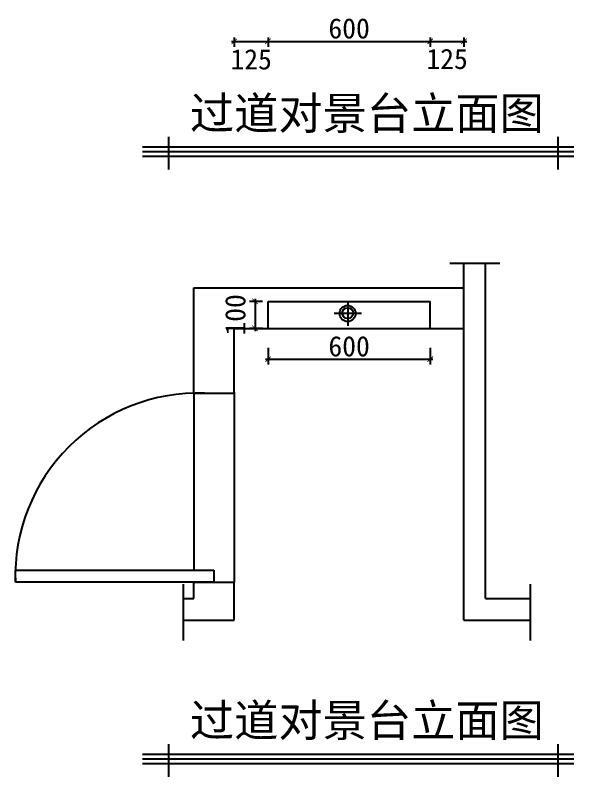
# Model space of a CAD drawing. Header units: millimetres. Extents: x 71641 to 191108, y -23091 to 29972.
# Drawn here: x 84078 to 86144, y -17042 to -14222 of the extents above; entities that cross this region are included whole.
import ezdxf

# ---------------------------------------------------------------- set-up
doc = ezdxf.new("R2010")
doc.units = ezdxf.units.MM
doc.layers.add('00', color=1, linetype='Continuous')
doc.styles.add('30', font='SimSun.ttf', dxfattribs={"height": 75})
doc.styles.get("Standard").update_dxf_attribs({"font": 'SimSun.ttf', "height": 150})
doc.dimstyles.new('30', dxfattribs={"dimscale": 0, "dimtxt": 90, "dimasz": 20, "dimexe": 20, "dimexo": 20, "dimgap": 10, "dimtad": 1, "dimdec": 0, "dimzin": 0, "dimdsep": 46, "dimtxsty": '30', "dimblk": 'ARCHTICK', "dimcen": 20, "dimdle": 10, "dimclrd": 8, "dimclre": 8, "dimclrt": 2, "dimadec": 0, "dimazin": 0, "dimtfac": 1, "dimtdec": 0, "dimtmove": 2, "dimatfit": 3, "dimldrblk": 'DOT', "dimfxl": 0, "dimtolj": 2, "dimtzin": 0, "dimlwd": -1, "dimarcsym": 0})

# ---------------------------------------------------------------- blocks, each defined once
blk = doc.blocks.new('_ARCHTICK')
at = {"color": 0, "linetype": 'ByBlock', "const_width": 0.15}
blk.add_lwpolyline([(-0.5, -0.5), (0.5, 0.5)], dxfattribs=at)
blk = doc.blocks.new('*D444')
at = {"color": 8, "lineweight": -2}
for p, q in [((84993, -15281.9), (84944.8, -15281.9)), ((84993, -15381.9), (84944.8, -15381.9))]:
    blk.add_line(p, q, dxfattribs=at)
at = {"color": 8}
blk.add_line((84964.8, -15271.9), (84964.8, -15391.9), dxfattribs=at)
at = {"layer": 'Defpoints', "color": 0}
for p in [(85013, -15281.9), (84964.8, -15381.9), (85013, -15381.9)]:
    blk.add_point(p, dxfattribs=at)
at = {"color": 8, "xscale": 20, "yscale": 20, "zscale": 20}
for p, rotation in [((84964.8, -15281.9), 90), ((84964.8, -15381.9), 270)]:
    blk.add_blockref('_ARCHTICK', p, dxfattribs=dict(at, rotation=rotation))
at = {"color": 2, "insert": (84892.3, -15331.9), "char_height": 75, "attachment_point": 5, "rotation": 90, "style": '30'}
blk.add_mtext('\\A2;100', dxfattribs=at)
blk = doc.blocks.new('_Dot')
at = {"color": 0, "linetype": 'ByBlock', "lineweight": -2}
blk.add_line((-0.5, 0), (-1, 0), dxfattribs=at)
at = {"color": 0, "linetype": 'ByBlock', "const_width": 0.5}
blk.add_lwpolyline([(-0.25, 0, 1), (0.25, 0, 1)], format="xyb", close=True, dxfattribs=at)
blk = doc.blocks.new('DOT')
at = {"color": 0, "linetype": 'ByBlock'}
blk.add_line((-0.5, 0), (-1, 0), dxfattribs=at)
at = {"color": 0, "linetype": 'ByBlock', "const_width": 0.5}
blk.add_lwpolyline([(-0.25, 0, 1), (0.25, 0, 1)], format="xyb", close=True, dxfattribs=at)
blk = doc.blocks.new('*D445')
at = {"color": 8, "lineweight": -2}
for p, q in [((85013, -15454.1), (85013, -15516.1)), ((85613, -15454.1), (85613, -15516.1))]:
    blk.add_line(p, q, dxfattribs=at)
at = {"color": 8}
blk.add_line((85003, -15496.1), (85623, -15496.1), dxfattribs=at)
at = {"layer": 'Defpoints', "color": 0}
for p in [(85013, -15434.1), (85613, -15434.1), (85613, -15496.1)]:
    blk.add_point(p, dxfattribs=at)
at = {"color": 8, "xscale": 20, "yscale": 20, "zscale": 20, "rotation": 180}
blk.add_blockref('_ARCHTICK', (85013, -15496.1), dxfattribs=at)
at = {"color": 8, "xscale": 20, "yscale": 20, "zscale": 20}
blk.add_blockref('_ARCHTICK', (85613, -15496.1), dxfattribs=at)
at = {"color": 2, "insert": (85313, -15448.6), "char_height": 75, "attachment_point": 5, "style": '30'}
blk.add_mtext('\\A2;600', dxfattribs=at)
blk = doc.blocks.new('*D446')
at = {"color": 8}
blk.add_line((84878, -14319.1), (85023, -14319.1), dxfattribs=at)
at = {"color": 8, "lineweight": -2}
for p, q in [((84888, -14304.5), (84888, -14339.1)), ((85013, -14304.5), (85013, -14339.1))]:
    blk.add_line(p, q, dxfattribs=at)
at = {"layer": 'Defpoints', "color": 0}
for p in [(84888, -14284.5), (85013, -14284.5), (85013, -14319.1)]:
    blk.add_point(p, dxfattribs=at)
at = {"color": 8, "xscale": 20, "yscale": 20, "zscale": 20, "rotation": 180}
blk.add_blockref('_ARCHTICK', (84888, -14319.1), dxfattribs=at)
at = {"color": 8, "xscale": 20, "yscale": 20, "zscale": 20}
blk.add_blockref('_ARCHTICK', (85013, -14319.1), dxfattribs=at)
at = {"color": 2, "insert": (84950.5, -14386.2), "char_height": 75, "attachment_point": 5, "style": '30'}
blk.add_mtext('\\A2;125', dxfattribs=at)
blk = doc.blocks.new('*D447')
at = {"color": 8}
blk.add_line((85003, -14319.1), (85623, -14319.1), dxfattribs=at)
at = {"color": 8, "lineweight": -2}
for p, q in [((85013, -14304.5), (85013, -14339.1)), ((85613, -14304.5), (85613, -14339.1))]:
    blk.add_line(p, q, dxfattribs=at)
at = {"layer": 'Defpoints', "color": 0}
for p in [(85013, -14284.5), (85613, -14284.5), (85613, -14319.1)]:
    blk.add_point(p, dxfattribs=at)
at = {"color": 8, "xscale": 20, "yscale": 20, "zscale": 20, "rotation": 180}
blk.add_blockref('_ARCHTICK', (85013, -14319.1), dxfattribs=at)
at = {"color": 8, "xscale": 20, "yscale": 20, "zscale": 20}
blk.add_blockref('_ARCHTICK', (85613, -14319.1), dxfattribs=at)
at = {"color": 2, "insert": (85313, -14271.6), "char_height": 75, "attachment_point": 5, "style": '30'}
blk.add_mtext('\\A2;600', dxfattribs=at)
blk = doc.blocks.new('*D448')
at = {"color": 8}
blk.add_line((85603, -14319.1), (85748, -14319.1), dxfattribs=at)
at = {"color": 8, "lineweight": -2}
for p, q in [((85613, -14304.5), (85613, -14339.1)), ((85738, -14304.5), (85738, -14339.1))]:
    blk.add_line(p, q, dxfattribs=at)
at = {"layer": 'Defpoints', "color": 0}
for p in [(85613, -14284.5), (85738, -14284.5), (85738, -14319.1)]:
    blk.add_point(p, dxfattribs=at)
at = {"color": 8, "xscale": 20, "yscale": 20, "zscale": 20, "rotation": 180}
blk.add_blockref('_ARCHTICK', (85613, -14319.1), dxfattribs=at)
at = {"color": 8, "xscale": 20, "yscale": 20, "zscale": 20}
blk.add_blockref('_ARCHTICK', (85738, -14319.1), dxfattribs=at)
at = {"color": 2, "insert": (85675.5, -14384.7), "char_height": 75, "attachment_point": 5, "style": '30'}
blk.add_mtext('\\A2;125', dxfattribs=at)

msp = doc.modelspace()

# ---------------------------------------------------------------- linework, layer by layer
at = {"color": 1}
for p, q in [((85686.2, -15140), (85870.9, -15140)), ((85013, -15281.9), (85613, -15281.9)), ((85013, -15381.9), (85013, -15281.9)), ((85613, -15381.9), (85613, -15281.9)), ((84700.6, -16537.6), (84700.6, -16328.5)), ((85983.9, -16537.6), (85983.9, -16328.5))]:
    msp.add_line(p, q, dxfattribs=at)
for p, q in [((85738, -16461.9), (85738, -15140)), ((85818, -16381.9), (85818, -15140)), ((84738, -15231.9), (85738, -15231.9)), ((84738, -15621.9), (84738, -15231.9)), ((84888, -15381.9), (85013, -15381.9)), ((84888, -15621.9), (84888, -15381.9)), ((85613, -15381.9), (85738, -15381.9)), ((84738, -15621.9), (84888, -15621.9)), ((84738, -16381.9), (84738, -16321.9)), ((84738, -16321.9), (84888, -16321.9)), ((84888, -16461.9), (84888, -16321.9)), ((84700.6, -16381.9), (84738, -16381.9)), ((85818, -16381.9), (85983.9, -16381.9)), ((84700.6, -16461.9), (84888, -16461.9)), ((85738, -16461.9), (85983.9, -16461.9))]:
    msp.add_line(p, q)
at = {"color": 8}
for p, q in [((85307.7, -15284.6), (85307.7, -15372.5)), ((85358.3, -15326.8), (85257.2, -15326.8)), ((84888, -15618.5), (84888, -16321.9)), ((84738, -15621.8), (84738, -16276.9))]:
    msp.add_line(p, q, dxfattribs=at)
at = {"color": 2}
msp.add_line((85013, -15381.9), (85613, -15381.9), dxfattribs=at)
at = {"color": 3}
for p, q in [((84078, -16276.9), (84813, -16276.9)), ((84078, -16321.9), (84078, -16276.9)), ((84813, -16276.9), (84813, -16321.9)), ((84813, -16321.9), (84078, -16321.9))]:
    msp.add_line(p, q, dxfattribs=at)
at = {"color": 2}
msp.add_circle((85307.2, -15326.8), 29.8, dxfattribs=at)
at = {"color": 8}
msp.add_circle((85307.7, -15325.3), 20, dxfattribs=at)
msp.add_arc((84755.5, -16299.4), 677.9, 88.0979, 181.9021, dxfattribs=at)
at = {"layer": '00', "color": 8, "lineweight": -2}
for p, q in [((84644.9, -14673), (84644.9, -14793.9)), ((86085.3, -14673), (86085.3, -14793.9)), ((86144.2, -14711.3), (84547.9, -14711.3)), ((86144.2, -14745.4), (84547.9, -14745.4)), ((84644.9, -16921.3), (84644.9, -17042.2)), ((86085.3, -16921.3), (86085.3, -17042.2)), ((86144.2, -16959.6), (84547.9, -16959.6)), ((86144.2, -16993.7), (84547.9, -16993.7))]:
    msp.add_line(p, q, dxfattribs=at)
at = {"layer": '00', "color": 2, "lineweight": -2}
for p, q in [((86144.2, -14728.4), (84547.9, -14728.4)), ((86144.2, -16976.6), (84547.9, -16976.6))]:
    msp.add_line(p, q, dxfattribs=at)

# ---------------------------------------------------------------- texts
at = {"color": 8, "char_height": 120, "width": 4291.546, "attachment_point": 3}
for insert in [(86033.4, -14525.3), (86033.4, -16773.5)]:
    msp.add_mtext('{\\C2;过道对景台立面图}', dxfattribs=dict(at, insert=insert))

# ---------------------------------------------------------------- dimensions: what is measured, and where the dimension line sits
dim = msp.add_linear_dim(base=(85613, -14319.1), p1=(85013, -14284.5), p2=(85613, -14284.5), angle=180, dimstyle='30', override={"dimscale": 1, "dimtxt": 75, "dimldrblk": 'DOT'})
dim.commit()
dim.dimension.update_dxf_attribs({"geometry": '*D447', "text_midpoint": (85313, -14271.6)})
for base, p1, p2, angle, picture, middle, dimtype in [((85013, -14319.1), (84888, -14284.5), (85013, -14284.5), 0, '*D446', (84950.5, -14386.2), 161), ((85738, -14319.1), (85613, -14284.5), (85738, -14284.5), 180, '*D448', (85675.5, -14384.7), 160)]:
    dim = msp.add_linear_dim(base=base, p1=p1, p2=p2, angle=angle, dimstyle='30', override={"dimscale": 1, "dimtxt": 75, "dimldrblk": 'DOT'})
    dim.commit()
    dim.dimension.update_dxf_attribs({"geometry": picture, "text_midpoint": middle, "dimtype": dimtype})
for p1, p2, distance, picture, middle in [((85013, -15281.9), (85013, -15381.9), -48.1, '*D444', (84892.3, -15331.9)), ((85013, -15434.1), (85613, -15434.1), -62.1, '*D445', (85313, -15448.6))]:
    dim = msp.add_aligned_dim(p1=p1, p2=p2, distance=distance, dimstyle='30', override={"dimscale": 1, "dimtxt": 75, "dimldrblk": 'DOT'})
    dim.commit()
    dim.dimension.update_dxf_attribs({"geometry": picture, "text_midpoint": middle})

doc.saveas('drawing.dxf')
